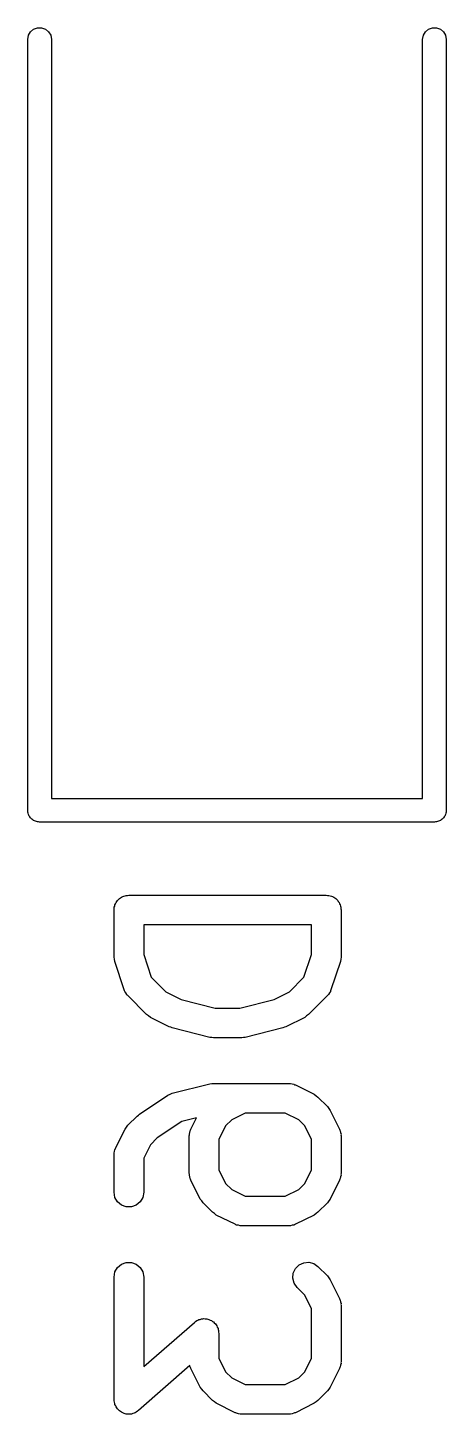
# Model space of a CAD drawing. Extents: x 48 to 353, y -143 to -50.
# Drawn here: x 50.53 to 52.65, y -138.66 to -131.64 of the extents above; entities that cross this region are included whole.
import ezdxf

# ---------------------------------------------------------------- set-up
doc = ezdxf.new("R2010")
doc.units = 0
doc.header["$MEASUREMENT"] = 0
doc.layers.add('BLACK', color=7, linetype='CONTINUOUS')

msp = doc.modelspace()

# ---------------------------------------------------------------- linework, layer by layer
at = {"layer": 'Black'}
for p, q in [((50.5374, -131.679), (50.5478, -131.661)), ((50.5478, -131.661), (50.5637, -131.648)), ((50.5637, -131.648), (50.5833, -131.641)), ((50.5833, -131.641), (50.6042, -131.641)), ((50.6042, -131.641), (50.6238, -131.648)), ((50.6238, -131.648), (50.6397, -131.661)), ((50.6397, -131.661), (50.6501, -131.679)), ((52.5374, -131.679), (52.5478, -131.661)), ((52.5478, -131.661), (52.5637, -131.648)), ((52.5637, -131.648), (52.5833, -131.641)), ((52.5833, -131.641), (52.6042, -131.641)), ((52.6042, -131.641), (52.6238, -131.648)), ((52.6238, -131.648), (52.6397, -131.661)), ((52.6397, -131.661), (52.6501, -131.679)), ((50.5337, -131.7), (50.5374, -131.679)), ((50.5337, -135.6), (50.5337, -131.7)), ((50.6501, -131.679), (50.6537, -131.7)), ((50.6537, -131.7), (50.6537, -135.54)), ((52.5337, -131.7), (52.5374, -131.679)), ((52.5337, -135.54), (52.5337, -131.7)), ((52.6501, -131.679), (52.6537, -131.7)), ((52.6537, -131.7), (52.6537, -135.6)), ((50.6537, -135.54), (52.5337, -135.54)), ((50.5347, -135.605), (50.5337, -135.6)), ((50.5347, -135.61), (50.5347, -135.605)), ((50.5365, -135.615), (50.5347, -135.61)), ((50.5374, -135.621), (50.5365, -135.615)), ((50.54, -135.625), (50.5374, -135.621)), ((50.5418, -135.63), (50.54, -135.625)), ((50.5452, -135.634), (50.5418, -135.63)), ((50.5478, -135.639), (50.5452, -135.634)), ((50.5518, -135.642), (50.5478, -135.639)), ((50.5552, -135.646), (50.5518, -135.642)), ((50.5597, -135.649), (50.5552, -135.646)), ((50.5637, -135.652), (50.5597, -135.649)), ((50.5687, -135.654), (50.5637, -135.652)), ((50.5732, -135.656), (50.5687, -135.654)), ((50.5784, -135.657), (50.5732, -135.656)), ((50.5833, -135.659), (50.5784, -135.657)), ((50.5886, -135.659), (50.5833, -135.659)), ((50.5938, -135.66), (50.5886, -135.659)), ((52.5938, -135.66), (50.5938, -135.66)), ((52.5989, -135.659), (52.5938, -135.66)), ((52.6042, -135.659), (52.5989, -135.659)), ((52.6091, -135.657), (52.6042, -135.659)), ((52.6143, -135.656), (52.6091, -135.657)), ((52.6188, -135.654), (52.6143, -135.656)), ((52.6238, -135.652), (52.6188, -135.654)), ((52.6278, -135.649), (52.6238, -135.652)), ((52.6323, -135.646), (52.6278, -135.649)), ((52.6357, -135.642), (52.6323, -135.646)), ((52.6397, -135.639), (52.6357, -135.642)), ((52.6423, -135.634), (52.6397, -135.639)), ((52.6457, -135.63), (52.6423, -135.634)), ((52.6475, -135.625), (52.6457, -135.63)), ((52.6501, -135.621), (52.6475, -135.625)), ((52.651, -135.615), (52.6501, -135.621)), ((52.6528, -135.61), (52.651, -135.615)), ((52.6537, -135.6), (52.6528, -135.605)), ((52.6528, -135.605), (52.6528, -135.61)), ((50.9723, -136.091), (50.9745, -136.085)), ((50.9723, -136.098), (50.9723, -136.091)), ((50.9745, -136.085), (50.9757, -136.079)), ((50.9757, -136.079), (50.9789, -136.073)), ((50.9789, -136.073), (50.9812, -136.067)), ((50.9812, -136.067), (50.9854, -136.062)), ((50.9854, -136.062), (50.9887, -136.056)), ((50.9887, -136.056), (50.9937, -136.052)), ((50.9937, -136.052), (50.9979, -136.047)), ((50.9979, -136.047), (51.0036, -136.044)), ((51.0036, -136.044), (51.0086, -136.04)), ((51.0086, -136.04), (51.0148, -136.037)), ((51.0148, -136.037), (51.0205, -136.034)), ((51.0205, -136.034), (51.0269, -136.033)), ((51.0269, -136.033), (51.0331, -136.031)), ((51.0331, -136.031), (51.0397, -136.031)), ((51.0397, -136.031), (51.0461, -136.029)), ((51.0461, -136.029), (52.0461, -136.029)), ((52.0461, -136.029), (52.0526, -136.031)), ((52.0526, -136.031), (52.0592, -136.031)), ((52.0592, -136.031), (52.0653, -136.033)), ((52.0653, -136.033), (52.0718, -136.034)), ((52.0718, -136.034), (52.0775, -136.037)), ((52.0775, -136.037), (52.0836, -136.04)), ((52.0836, -136.04), (52.0887, -136.044)), ((52.0887, -136.044), (52.0943, -136.047)), ((52.0943, -136.047), (52.0986, -136.052)), ((52.0986, -136.052), (52.1036, -136.056)), ((52.1036, -136.056), (52.1069, -136.062)), ((52.1069, -136.062), (52.1111, -136.067)), ((52.1111, -136.067), (52.1133, -136.073)), ((52.1133, -136.073), (52.1166, -136.079)), ((52.1166, -136.079), (52.1177, -136.085)), ((52.1177, -136.085), (52.12, -136.091)), ((52.12, -136.091), (52.12, -136.098)), ((50.9711, -136.104), (50.9723, -136.098)), ((50.9711, -136.343), (50.9711, -136.104)), ((52.12, -136.098), (52.1211, -136.104)), ((52.1211, -136.104), (52.1211, -136.343)), ((51.1211, -136.179), (51.1211, -136.33)), ((51.9711, -136.179), (51.1211, -136.179)), ((51.9711, -136.33), (51.9711, -136.179)), ((50.9732, -136.354), (50.9711, -136.343)), ((50.975, -136.366), (50.9732, -136.354)), ((51.0226, -136.509), (50.975, -136.366)), ((51.1211, -136.33), (51.1593, -136.445)), ((51.933, -136.445), (51.9711, -136.33)), ((52.1173, -136.366), (52.0697, -136.509)), ((52.119, -136.354), (52.1173, -136.366)), ((52.1211, -136.343), (52.119, -136.354)), ((51.0247, -136.513), (51.0226, -136.509)), ((51.1593, -136.445), (51.2334, -136.519)), ((51.8588, -136.519), (51.933, -136.445)), ((52.0697, -136.509), (52.0676, -136.513)), ((51.0258, -136.517), (51.0247, -136.513)), ((51.0308, -136.524), (51.0258, -136.517)), ((51.035, -136.532), (51.0308, -136.524)), ((51.0382, -136.535), (51.035, -136.532)), ((51.0407, -136.538), (51.0382, -136.535)), ((51.136, -136.634), (51.0407, -136.538)), ((51.2334, -136.519), (51.3104, -136.558)), ((51.3104, -136.558), (51.4839, -136.601)), ((51.6083, -136.601), (51.7819, -136.558)), ((51.7819, -136.558), (51.8588, -136.519)), ((52.0515, -136.538), (51.9563, -136.634)), ((52.054, -136.535), (52.0515, -136.538)), ((52.0573, -136.532), (52.054, -136.535)), ((52.0614, -136.524), (52.0573, -136.532)), ((52.0665, -136.517), (52.0614, -136.524)), ((52.0676, -136.513), (52.0665, -136.517)), ((51.1458, -136.641), (51.136, -136.634)), ((51.1554, -136.648), (51.1458, -136.641)), ((51.2507, -136.695), (51.1554, -136.648)), ((51.4839, -136.601), (51.6083, -136.601)), ((51.9368, -136.648), (51.8416, -136.695)), ((51.9465, -136.641), (51.9368, -136.648)), ((51.9563, -136.634), (51.9465, -136.641)), ((51.2585, -136.698), (51.2507, -136.695)), ((51.266, -136.701), (51.2585, -136.698)), ((51.4565, -136.749), (51.266, -136.701)), ((51.8262, -136.701), (51.6357, -136.749)), ((51.8337, -136.698), (51.8262, -136.701)), ((51.8416, -136.695), (51.8337, -136.698)), ((51.4657, -136.749), (51.4565, -136.749)), ((51.4747, -136.751), (51.4657, -136.749)), ((51.6176, -136.751), (51.4747, -136.751)), ((51.6266, -136.749), (51.6176, -136.751)), ((51.6357, -136.749), (51.6266, -136.749)), ((51.266, -137.032), (51.4565, -136.984)), ((51.4565, -136.984), (51.4657, -136.983)), ((51.4657, -136.983), (51.4747, -136.982)), ((51.4747, -136.982), (51.8557, -136.982)), ((51.8557, -136.982), (51.8599, -136.983)), ((51.8599, -136.983), (51.8642, -136.982)), ((51.8642, -136.982), (51.8726, -136.985)), ((51.8726, -136.985), (51.8813, -136.986)), ((51.8813, -136.986), (51.8851, -136.989)), ((51.8851, -136.989), (51.8892, -136.99)), ((51.8892, -136.99), (51.9844, -137.037)), ((51.0998, -137.137), (51.2426, -137.042)), ((51.2426, -137.042), (51.2544, -137.037)), ((51.2544, -137.037), (51.266, -137.032)), ((51.9844, -137.037), (51.9941, -137.045)), ((51.9941, -137.045), (52.0039, -137.051)), ((52.0039, -137.051), (52.0515, -137.099)), ((51.0883, -137.147), (51.0944, -137.142)), ((51.0944, -137.142), (51.0998, -137.137)), ((51.6353, -137.132), (51.5667, -137.166)), ((51.8379, -137.132), (51.6353, -137.132)), ((51.9065, -137.166), (51.8379, -137.132)), ((52.0515, -137.099), (52.0584, -137.109)), ((52.0584, -137.109), (52.0656, -137.119)), ((52.0656, -137.119), (52.1132, -137.214)), ((51.0267, -137.214), (51.0338, -137.204)), ((51.0338, -137.204), (51.0407, -137.194)), ((51.0407, -137.194), (51.0883, -137.147)), ((51.315, -137.174), (51.1891, -137.258)), ((51.3891, -137.156), (51.315, -137.174)), ((51.36, -137.214), (51.3891, -137.156)), ((51.5363, -137.197), (51.5021, -137.265)), ((51.5667, -137.166), (51.5363, -137.197)), ((51.9369, -137.197), (51.9065, -137.166)), ((51.9711, -137.265), (51.9369, -137.197)), ((50.979, -137.309), (51.0267, -137.214)), ((51.1891, -137.258), (51.1554, -137.292)), ((51.3521, -137.247), (51.3528, -137.243)), ((51.3521, -137.438), (51.3521, -137.247)), ((51.3526, -137.239), (51.3551, -137.23)), ((51.3528, -137.243), (51.3526, -137.239)), ((51.3551, -137.23), (51.3566, -137.222)), ((51.3566, -137.222), (51.3588, -137.218)), ((51.3588, -137.218), (51.36, -137.214)), ((51.5021, -137.265), (51.5021, -137.42)), ((51.9711, -137.42), (51.9711, -137.265)), ((52.1132, -137.214), (52.1144, -137.218)), ((52.1144, -137.218), (52.1166, -137.222)), ((52.1166, -137.222), (52.1181, -137.23)), ((52.1181, -137.23), (52.1206, -137.239)), ((52.1206, -137.239), (52.1204, -137.243)), ((52.1204, -137.243), (52.1211, -137.247)), ((52.1211, -137.247), (52.1211, -137.438)), ((50.9711, -137.343), (50.9719, -137.338)), ((50.9711, -137.533), (50.9711, -137.343)), ((50.9716, -137.334), (50.9741, -137.326)), ((50.9719, -137.338), (50.9716, -137.334)), ((50.9741, -137.326), (50.9757, -137.317)), ((50.9757, -137.317), (50.9778, -137.313)), ((50.9778, -137.313), (50.979, -137.309)), ((51.1554, -137.292), (51.1211, -137.36)), ((51.1211, -137.36), (51.1211, -137.533)), ((51.5021, -137.42), (51.5363, -137.489)), ((51.9369, -137.489), (51.9711, -137.42)), ((51.3528, -137.442), (51.3521, -137.438)), ((51.3526, -137.446), (51.3528, -137.442)), ((51.3551, -137.455), (51.3526, -137.446)), ((51.3566, -137.463), (51.3551, -137.455)), ((51.3588, -137.467), (51.3566, -137.463)), ((51.36, -137.471), (51.3588, -137.467)), ((51.4076, -137.567), (51.36, -137.471)), ((51.5363, -137.489), (51.5667, -137.519)), ((51.9065, -137.519), (51.9369, -137.489)), ((52.1132, -137.471), (52.0656, -137.567)), ((52.1144, -137.467), (52.1132, -137.471)), ((52.1166, -137.463), (52.1144, -137.467)), ((52.1181, -137.455), (52.1166, -137.463)), ((52.1206, -137.446), (52.1181, -137.455)), ((52.1211, -137.438), (52.1204, -137.442)), ((52.1204, -137.442), (52.1206, -137.446)), ((50.9757, -137.559), (50.9711, -137.533)), ((50.9887, -137.581), (50.9757, -137.559)), ((51.1166, -137.559), (51.1036, -137.581)), ((51.1211, -137.533), (51.1166, -137.559)), ((51.5667, -137.519), (51.6353, -137.553)), ((51.6353, -137.553), (51.8379, -137.553)), ((51.8379, -137.553), (51.9065, -137.519)), ((51.0086, -137.598), (50.9887, -137.581)), ((51.0331, -137.607), (51.0086, -137.598)), ((51.0592, -137.607), (51.0331, -137.607)), ((51.0836, -137.598), (51.0592, -137.607)), ((51.1036, -137.581), (51.0836, -137.598)), ((51.4148, -137.576), (51.4076, -137.567)), ((51.4217, -137.586), (51.4148, -137.576)), ((51.4693, -137.634), (51.4217, -137.586)), ((51.4791, -137.641), (51.4693, -137.634)), ((52.0039, -137.634), (51.9941, -137.641)), ((52.0515, -137.586), (52.0039, -137.634)), ((52.0584, -137.576), (52.0515, -137.586)), ((52.0656, -137.567), (52.0584, -137.576)), ((51.4888, -137.648), (51.4791, -137.641)), ((51.584, -137.695), (51.4888, -137.648)), ((51.5882, -137.697), (51.584, -137.695)), ((51.5919, -137.699), (51.5882, -137.697)), ((51.6006, -137.7), (51.5919, -137.699)), ((51.609, -137.703), (51.6006, -137.7)), ((51.6133, -137.703), (51.609, -137.703)), ((51.6176, -137.703), (51.6133, -137.703)), ((51.8557, -137.703), (51.6176, -137.703)), ((51.8599, -137.703), (51.8557, -137.703)), ((51.8642, -137.703), (51.8599, -137.703)), ((51.8726, -137.7), (51.8642, -137.703)), ((51.8813, -137.699), (51.8726, -137.7)), ((51.8851, -137.697), (51.8813, -137.699)), ((51.8892, -137.695), (51.8851, -137.697)), ((51.9844, -137.648), (51.8892, -137.695)), ((51.9941, -137.641), (51.9844, -137.648)), ((50.9757, -137.936), (50.9887, -137.913)), ((50.9887, -137.913), (51.0086, -137.897)), ((51.0086, -137.897), (51.0331, -137.888)), ((51.0331, -137.888), (51.0592, -137.888)), ((51.0592, -137.888), (51.0836, -137.897)), ((51.0836, -137.897), (51.1036, -137.913)), ((51.1036, -137.913), (51.1166, -137.936)), ((51.8895, -137.919), (51.9079, -137.9)), ((51.9079, -137.9), (51.9315, -137.889)), ((51.9315, -137.889), (51.9574, -137.887)), ((51.9574, -137.887), (51.9826, -137.894)), ((51.9826, -137.894), (52.0039, -137.909)), ((52.0039, -137.909), (52.0515, -137.956)), ((50.9711, -137.962), (50.9757, -137.936)), ((50.9711, -138.581), (50.9711, -137.962)), ((51.1166, -137.936), (51.1211, -137.962)), ((51.1211, -137.962), (51.1211, -138.415)), ((51.8762, -137.968), (51.8784, -137.942)), ((51.8829, -137.993), (51.8762, -137.968)), ((51.8784, -137.942), (51.8895, -137.919)), ((52.0515, -137.956), (52.0584, -137.966)), ((52.0584, -137.966), (52.0656, -137.976)), ((52.0656, -137.976), (52.1132, -138.071)), ((51.8979, -138.015), (51.8829, -137.993)), ((51.9369, -138.054), (51.8979, -138.015)), ((51.9711, -138.122), (51.9369, -138.054)), ((51.9711, -138.372), (51.9711, -138.122)), ((52.1132, -138.071), (52.1144, -138.075)), ((52.1144, -138.075), (52.1166, -138.079)), ((52.1166, -138.079), (52.1181, -138.087)), ((52.1181, -138.087), (52.1206, -138.096)), ((52.1206, -138.096), (52.1204, -138.1)), ((52.1204, -138.1), (52.1211, -138.104)), ((52.1211, -138.104), (52.1211, -138.39)), ((51.1211, -138.415), (51.3777, -138.191)), ((51.3777, -138.191), (51.384, -138.187)), ((51.384, -138.187), (51.3896, -138.182)), ((51.3896, -138.182), (51.395, -138.18)), ((51.395, -138.18), (51.4, -138.177)), ((51.4, -138.177), (51.4072, -138.176)), ((51.4072, -138.176), (51.4141, -138.173)), ((51.4141, -138.173), (51.4199, -138.173)), ((51.4199, -138.173), (51.4255, -138.172)), ((51.4255, -138.172), (51.4328, -138.173)), ((51.4328, -138.173), (51.4401, -138.173)), ((51.4401, -138.173), (51.4455, -138.175)), ((51.4455, -138.175), (51.4513, -138.176)), ((51.4513, -138.176), (51.4577, -138.18)), ((51.4577, -138.18), (51.4646, -138.182)), ((51.4646, -138.182), (51.469, -138.186)), ((51.469, -138.186), (51.4741, -138.189)), ((51.4741, -138.189), (51.4789, -138.194)), ((51.4789, -138.194), (51.4845, -138.199)), ((51.4845, -138.199), (51.4874, -138.204)), ((51.4874, -138.204), (51.4912, -138.208)), ((51.4912, -138.208), (51.4939, -138.215)), ((51.4939, -138.215), (51.4976, -138.222)), ((51.4976, -138.222), (51.4986, -138.227)), ((51.4986, -138.227), (51.5007, -138.233)), ((51.5007, -138.233), (51.5008, -138.24)), ((51.5008, -138.24), (51.5021, -138.247)), ((51.5021, -138.247), (51.5021, -138.372)), ((51.5021, -138.372), (51.5363, -138.441)), ((51.9369, -138.441), (51.9711, -138.372)), ((52.1206, -138.399), (52.1181, -138.407)), ((52.1211, -138.39), (52.1204, -138.394)), ((52.1204, -138.394), (52.1206, -138.399)), ((51.3555, -138.41), (51.0955, -138.637)), ((51.3566, -138.416), (51.3555, -138.41)), ((51.3588, -138.42), (51.3566, -138.416)), ((51.36, -138.424), (51.3588, -138.42)), ((51.4076, -138.519), (51.36, -138.424)), ((51.5363, -138.441), (51.5667, -138.471)), ((51.5667, -138.471), (51.6353, -138.506)), ((51.8379, -138.506), (51.9065, -138.471)), ((51.9065, -138.471), (51.9369, -138.441)), ((52.1132, -138.424), (52.0656, -138.519)), ((52.1144, -138.42), (52.1132, -138.424)), ((52.1166, -138.416), (52.1144, -138.42)), ((52.1181, -138.407), (52.1166, -138.416)), ((51.4148, -138.529), (51.4076, -138.519)), ((51.4217, -138.538), (51.4148, -138.529)), ((51.4693, -138.586), (51.4217, -138.538)), ((51.6353, -138.506), (51.8379, -138.506)), ((52.0515, -138.538), (52.0039, -138.586)), ((52.0584, -138.529), (52.0515, -138.538)), ((52.0656, -138.519), (52.0584, -138.529)), ((50.9724, -138.588), (50.9711, -138.581)), ((50.9726, -138.595), (50.9724, -138.588)), ((50.9746, -138.601), (50.9726, -138.595)), ((50.9757, -138.606), (50.9746, -138.601)), ((50.9793, -138.613), (50.9757, -138.606)), ((50.982, -138.619), (50.9793, -138.613)), ((51.4791, -138.593), (51.4693, -138.586)), ((51.4888, -138.6), (51.4791, -138.593)), ((51.584, -138.648), (51.4888, -138.6)), ((51.9844, -138.6), (51.8892, -138.648)), ((51.9941, -138.593), (51.9844, -138.6)), ((52.0039, -138.586), (51.9941, -138.593)), ((50.9858, -138.624), (50.982, -138.619)), ((50.9887, -138.629), (50.9858, -138.624)), ((50.9943, -138.634), (50.9887, -138.629)), ((50.9991, -138.639), (50.9943, -138.634)), ((51.0042, -138.642), (50.9991, -138.639)), ((51.0086, -138.646), (51.0042, -138.642)), ((51.0155, -138.648), (51.0086, -138.646)), ((51.0219, -138.652), (51.0155, -138.648)), ((51.0277, -138.653), (51.0219, -138.652)), ((51.0331, -138.655), (51.0277, -138.653)), ((51.0404, -138.655), (51.0331, -138.655)), ((51.0477, -138.656), (51.0404, -138.655)), ((51.0534, -138.655), (51.0477, -138.656)), ((51.0592, -138.655), (51.0534, -138.655)), ((51.066, -138.652), (51.0592, -138.655)), ((51.0732, -138.651), (51.066, -138.652)), ((51.0782, -138.648), (51.0732, -138.651)), ((51.0836, -138.646), (51.0782, -138.648)), ((51.0892, -138.641), (51.0836, -138.646)), ((51.0955, -138.637), (51.0892, -138.641)), ((51.5882, -138.649), (51.584, -138.648)), ((51.5919, -138.651), (51.5882, -138.649)), ((51.6006, -138.653), (51.5919, -138.651)), ((51.609, -138.655), (51.6006, -138.653)), ((51.6133, -138.655), (51.609, -138.655)), ((51.6176, -138.656), (51.6133, -138.655)), ((51.8557, -138.656), (51.6176, -138.656)), ((51.8599, -138.655), (51.8557, -138.656)), ((51.8642, -138.655), (51.8599, -138.655)), ((51.8726, -138.653), (51.8642, -138.655)), ((51.8813, -138.651), (51.8726, -138.653)), ((51.8851, -138.649), (51.8813, -138.651)), ((51.8892, -138.648), (51.8851, -138.649))]:
    msp.add_line(p, q, dxfattribs=at)

doc.saveas('drawing.dxf')
